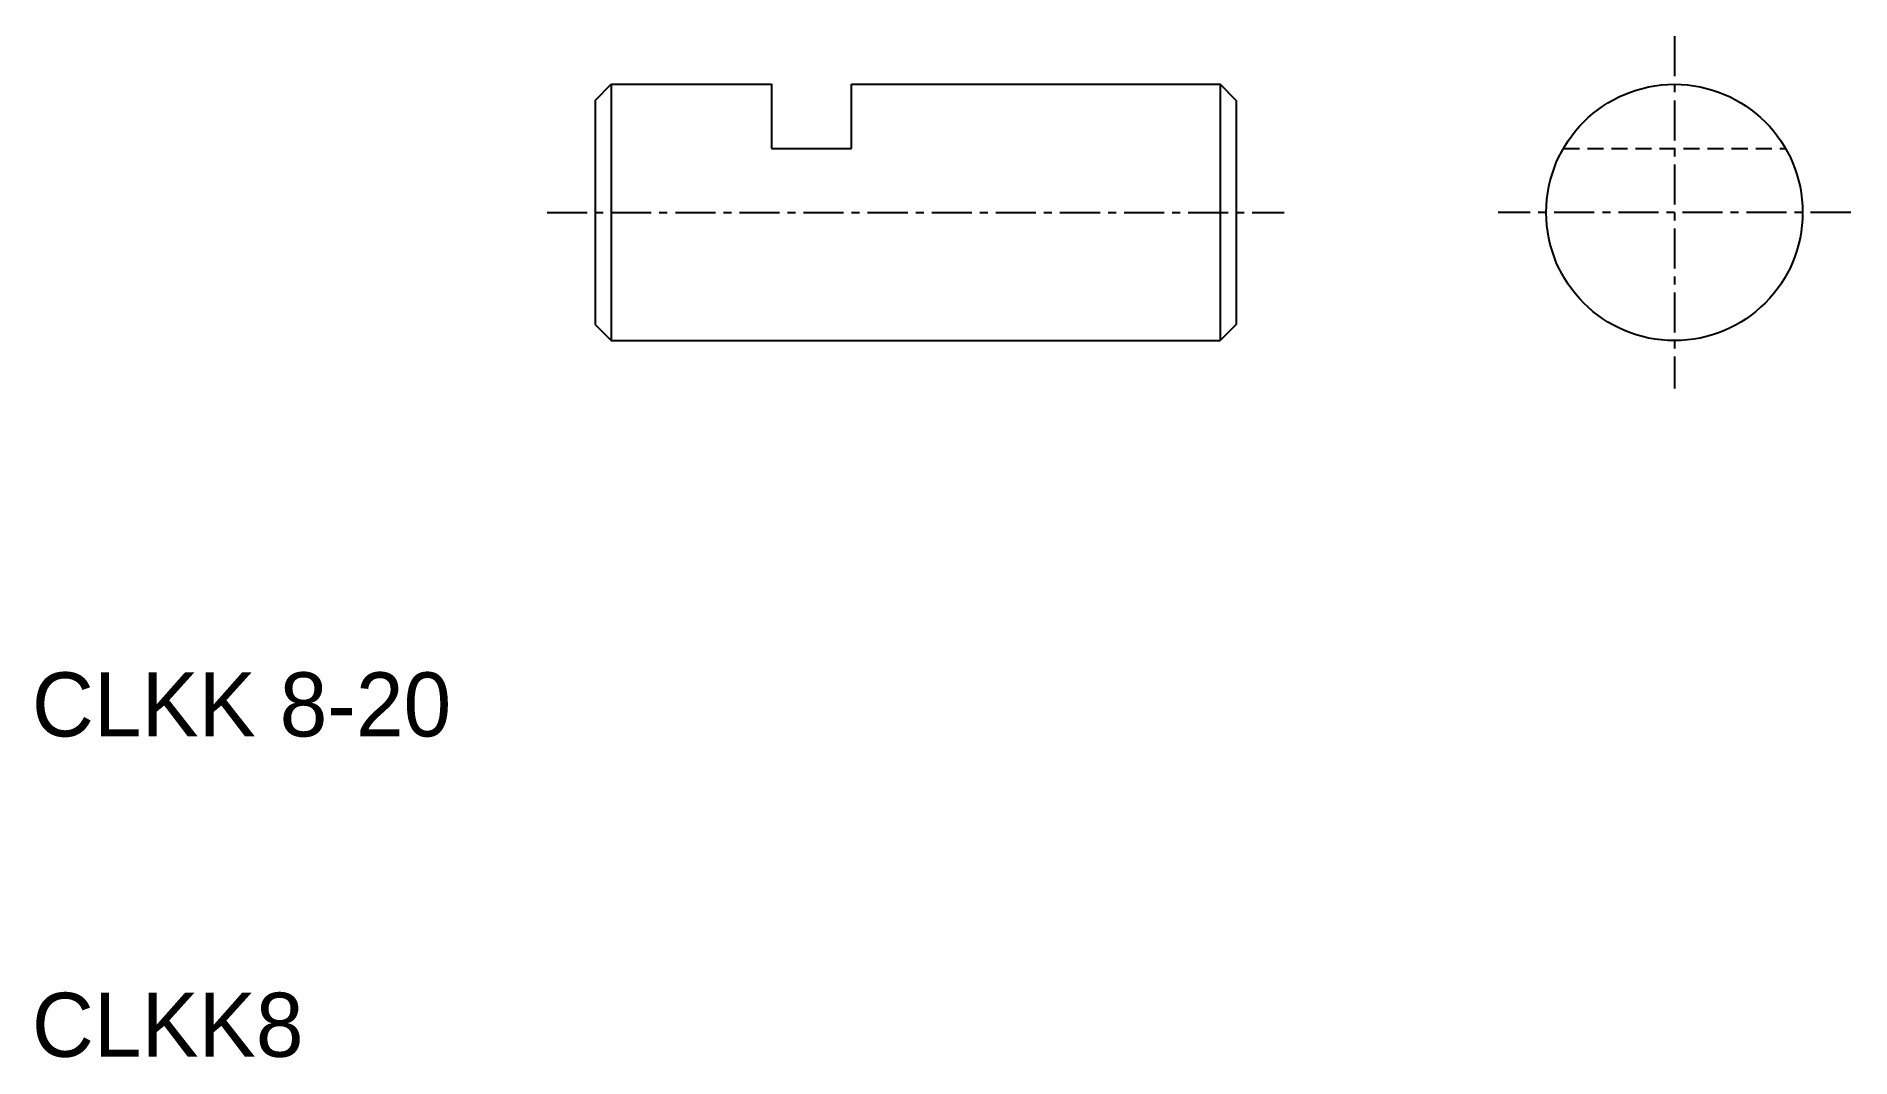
# Model space of a CAD drawing. Extents: x 3.2 to 59.8, y 134.3 to 166.2.
import ezdxf

# ---------------------------------------------------------------- set-up
doc = ezdxf.new("R2010")
doc.units = 0
doc.linetypes.add('CENTER', pattern=[2, 1.25, -0.25, 0.25, -0.25])
doc.linetypes.add('DASHED', pattern=[0.75, 0.5, -0.25])
doc.layers.get('0').update_dxf_attribs({"linetype": 'CONTINUOUS'})
doc.layers.add('CENTER', color=1, linetype='CENTER')

msp = doc.modelspace()

# ---------------------------------------------------------------- linework, layer by layer
at = {"color": 7, "linetype": 'CONTINUOUS'}
for p, q in [((20.634, 164.215), (21.134, 164.715)), ((20.634, 164.215), (20.634, 157.215)), ((21.134, 164.715), (21.134, 156.715)), ((21.134, 164.715), (26.134, 164.715)), ((26.134, 164.715), (26.134, 162.715)), ((28.634, 164.715), (40.134, 164.715)), ((28.634, 162.715), (28.634, 164.715)), ((40.134, 164.715), (40.134, 156.715)), ((40.634, 164.215), (40.134, 164.715)), ((40.634, 164.215), (40.634, 157.215)), ((26.134, 162.715), (28.634, 162.715)), ((20.634, 157.215), (21.134, 156.715)), ((40.634, 157.215), (40.134, 156.715)), ((21.134, 156.715), (40.134, 156.715))]:
    msp.add_line(p, q, dxfattribs=at)
at = {"color": 3, "linetype": 'DASHED'}
msp.add_line((50.842, 162.715), (57.771, 162.715), dxfattribs=at)
at = {"color": 7, "linetype": 'CONTINUOUS'}
msp.add_circle((54.307, 160.715), 4, dxfattribs=at)
at = {"layer": 'CENTER', "color": 1, "linetype": 'CENTER'}
for p, q in [((54.307, 166.215), (54.307, 155.215)), ((19.134, 160.715), (42.134, 160.715)), ((59.807, 160.715), (48.807, 160.715))]:
    msp.add_line(p, q, dxfattribs=at)

# ---------------------------------------------------------------- texts
at = {"color": 7, "linetype": 'CONTINUOUS'}
for s, p in [('CLKK 8-20', (3.059, 144.359)), ('CLKK8', (3.059, 134.359))]:
    msp.add_text(s, height=2, dxfattribs=at).set_placement(p)

doc.saveas('drawing.dxf')
